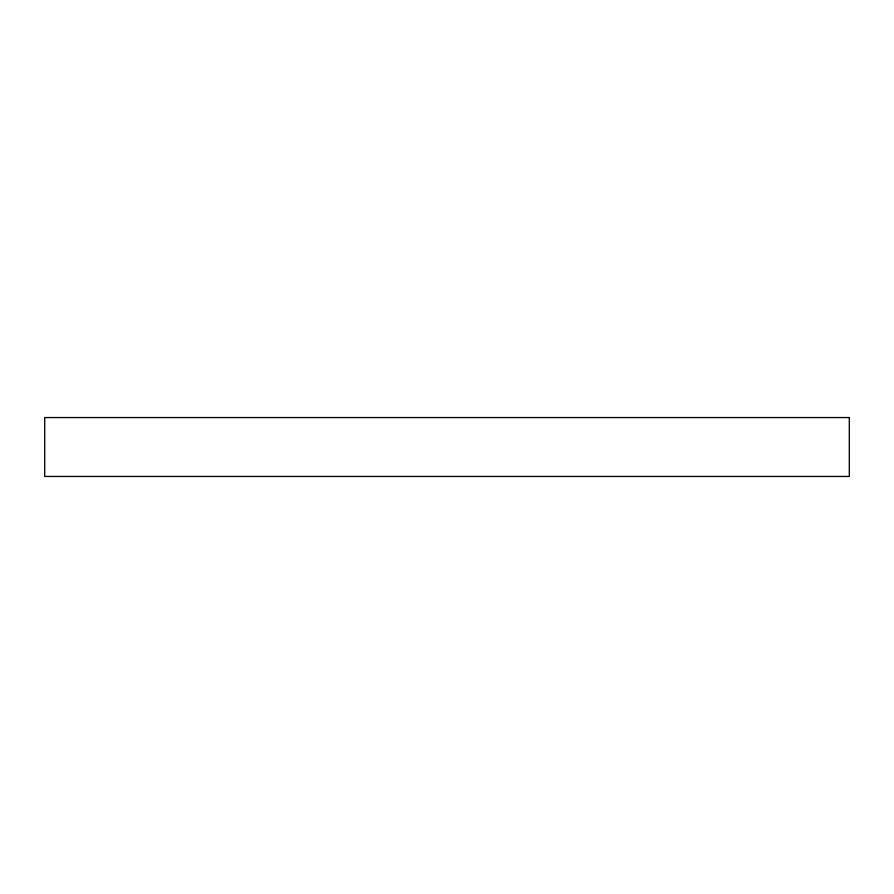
<?xml version="1.0" encoding="UTF-8"?>
<svg xmlns="http://www.w3.org/2000/svg" width="894" height="894" viewBox="0 0 894 894"><rect width="100%" height="100%" fill="white"/><g stroke="black" fill="none" stroke-linecap="round" stroke-linejoin="round"><path stroke-width="1.34" d="M849.3 417.554L44.7 417.554L44.7 476.446L849.3 476.446L849.3 417.554"/></g></svg>
